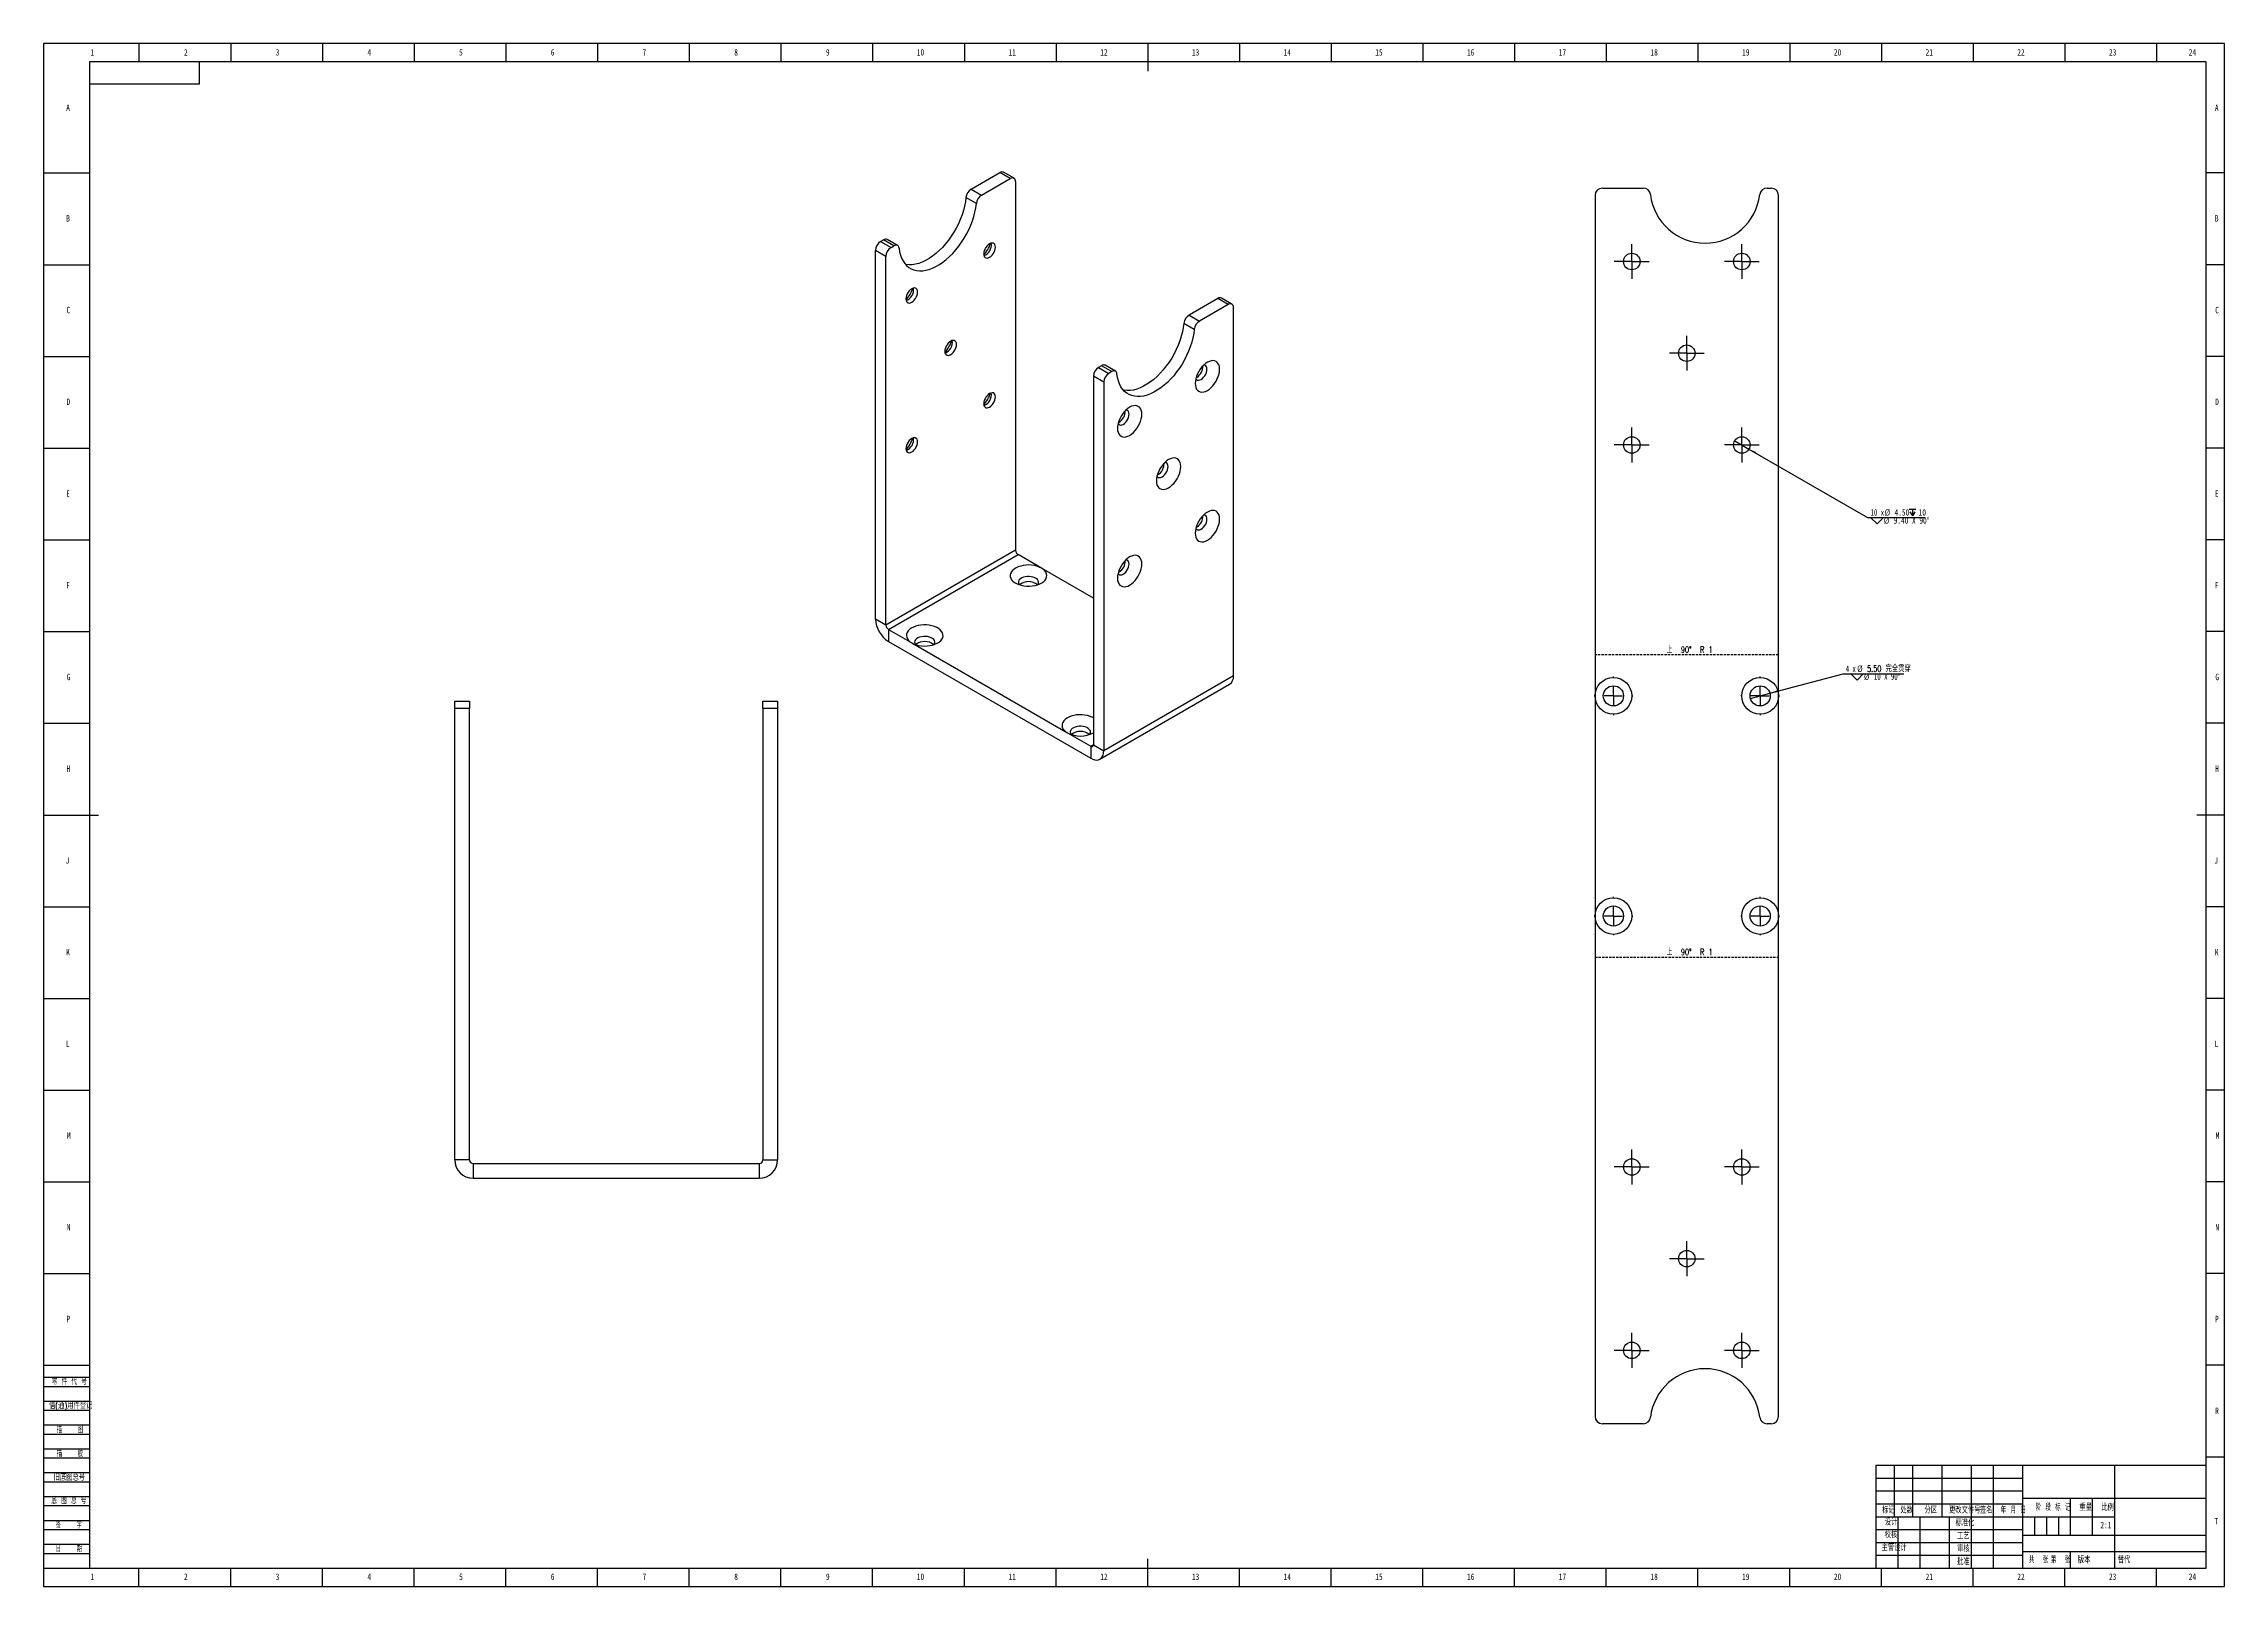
# Model space of a CAD drawing. Header units: millimetres. Extents: x 0 to 1189, y 0 to 841.
import ezdxf

# ---------------------------------------------------------------- set-up
doc = ezdxf.new("R2010")
doc.units = ezdxf.units.MM
doc.linetypes.add('HIDDEN', pattern=[1.905, 1.27, -0.635])
for name, color, linetype in [('10', 7, 'Continuous'), ('5', 7, 'Continuous'), ('9', 7, 'Continuous'), ('SLD-0', 7, 'Continuous')]:
    doc.layers.add(name, color=color, linetype=linetype)
doc.styles.add('SLDTEXTSTYLE0', font='TXT', dxfattribs={"width": 0.7, "bigfont": 'bigfont'})
doc.styles.add('SLDTEXTSTYLE1', font='TXT', dxfattribs={"width": 0.6, "bigfont": 'bigfont'})
doc.styles.add('SLDTEXTSTYLE2', font='TXT', dxfattribs={"width": 0.614286, "bigfont": 'bigfont'})
doc.styles.add('SLDTEXTSTYLE3', font='TXT', dxfattribs={"width": 0.62, "bigfont": 'bigfont'})
doc.styles.add('SLDTEXTSTYLE4', font='TXT', dxfattribs={"width": 0.566667, "bigfont": 'bigfont'})
doc.styles.add('SLDTEXTSTYLE5', font='TXT', dxfattribs={"width": 0.7})
doc.styles.add('SLDTEXTSTYLE6', font='TXT', dxfattribs={"width": 0.633333})
doc.styles.add('SLDTEXTSTYLE7', font='TXT', dxfattribs={"width": 0.65})
doc.styles.add('SLDTEXTSTYLE8', font='TXT', dxfattribs={"width": 0.609091, "bigfont": 'bigfont'})
doc.dimstyles.new('SLDDIMSTYLE0', dxfattribs={"dimtxt": 3.5, "dimasz": 4.08, "dimexe": 0, "dimexo": 0.0625, "dimgap": 0.875, "dimtad": 0, "dimtih": 1, "dimtoh": 1, "dimlfac": 0.5, "dimrnd": 1e-09, "dimzin": 4, "dimdsep": 46, "dimtxsty": 'SLDTEXTSTYLE5', "dimblk1": 'NONE', "dimsah": 1, "dimcen": 0, "dimadec": 0, "dimazin": 1, "dimtfac": 1, "dimtmove": 0, "dimatfit": 3, "dimldrblk": 'NONE', "dimfxl": 0, "dimfrac": 2, "dimtolj": 1, "dimtzin": 12, "dimarcsym": 0})

# ---------------------------------------------------------------- blocks, each defined once
blk = doc.blocks.new('SW_SYMBOL_HOLE_SINK')
at = {"layer": '10', "color": 0}
for p, q in [((0, 875), (800, 75)), ((800, 75), (1600, 875))]:
    blk.add_line(p, q, dxfattribs=at)
blk = doc.blocks.new('_D')
at = {"layer": '10'}
for p, q in [((941.2, 486.9), (981.1, 497.5)), ((981.1, 497.5), (1014.3, 497.5)), ((930.6, 484), (941.2, 486.9))]:
    blk.add_line(p, q, dxfattribs=at)
blk.add_solid([(941.2, 486.9), (945.3, 487.4), (945, 488.4)], dxfattribs=at)
at = {"layer": '10', "xscale": 0.004511737089201878, "yscale": 0.004511737089201878, "zscale": 0.004511737089201878}
blk.add_blockref('SW_SYMBOL_HOLE_SINK', (985.1, 493.7), dxfattribs=at)
at = {"layer": '10', "char_height": 3.5, "attachment_point": 1}
for s, insert, style in [('4 x', (982.6, 502), 'SLDTEXTSTYLE6'), ('%%c', (988.8, 502), 'SLDTEXTSTYLE5'), ('5.50 完全贯穿', (994.2, 502), 'SLDTEXTSTYLE0'), ('%%c', (992.5, 497.7), 'SLDTEXTSTYLE5'), ('10 X 90°', (997.9, 497.7), 'SLDTEXTSTYLE7')]:
    blk.add_mtext(s, dxfattribs=dict(at, insert=insert, style=style))
blk = doc.blocks.new('_None')
blk = doc.blocks.new('SW_SYMBOL_HOLE_DEPTH')
at = {"layer": '10', "color": 0}
for p, q in [((0, 875), (800, 875)), ((100, 555), (400, 75)), ((400, 875), (400, 75)), ((700, 555), (400, 75))]:
    blk.add_line(p, q, dxfattribs=at)
blk = doc.blocks.new('_D_1')
at = {"layer": '10'}
for p, q in [((922, 624.5), (929.8, 620)), ((929.8, 620), (994.4, 582.7)), ((994.4, 582.7), (1025.8, 582.7))]:
    blk.add_line(p, q, dxfattribs=at)
blk.add_solid([(929.8, 620), (933.1, 617.5), (933.6, 618.4)], dxfattribs=at)
at = {"layer": '10', "xscale": 0.004511737089201878, "yscale": 0.004511737089201878, "zscale": 0.004511737089201878}
for name, p in [('SW_SYMBOL_HOLE_SINK', (996, 578.8)), ('SW_SYMBOL_HOLE_DEPTH', (1017.1, 583.2))]:
    blk.add_blockref(name, p, dxfattribs=at)
at = {"layer": '10', "char_height": 3.5, "attachment_point": 1}
for s, insert, style in [('10 x', (996.1, 587.2), 'SLDTEXTSTYLE7'), ('%%c', (1003.3, 582.8), 'SLDTEXTSTYLE5'), ('%%c', (1003.8, 587.2), 'SLDTEXTSTYLE5'), ('9.40 X 90°', (1008.7, 582.8), 'SLDTEXTSTYLE5'), ('4.50', (1009.2, 587.2), 'SLDTEXTSTYLE5'), ('10', (1022.3, 587.2), 'SLDTEXTSTYLE5')]:
    blk.add_mtext(s, dxfattribs=dict(at, insert=insert, style=style))
blk = doc.blocks.new('SW_CENTERMARKSYMBOL_0')
at = {"layer": '10', "color": 0}
for p, q in [((-10, 0), (-10.5, 0)), ((0, 0), (-5, 0)), ((0, 10), (0, 10.5)), ((0, 0), (0, 5)), ((0, 0), (0, -5)), ((0, 0), (5, 0)), ((10, 0), (10.5, 0)), ((0, -10), (0, -10.5))]:
    blk.add_line(p, q, dxfattribs=at)
blk = doc.blocks.new('SW_CENTERMARKSYMBOL_1')
at = {"layer": '10', "color": 0}
for p, q in [((-10, 0), (-10.5, 0)), ((0, 0), (-5, 0)), ((0, 10), (0, 10.5)), ((0, 0), (0, 5)), ((0, 0), (0, -5)), ((0, 0), (5, 0)), ((10, 0), (10.5, 0)), ((0, -10), (0, -10.5))]:
    blk.add_line(p, q, dxfattribs=at)
blk = doc.blocks.new('SW_CENTERMARKSYMBOL_2')
at = {"layer": '10', "color": 0}
for p, q in [((-10, 0), (-10.5, 0)), ((0, 0), (-5, 0)), ((0, 10), (0, 10.5)), ((0, 0), (0, 5)), ((0, 0), (0, -5)), ((0, 0), (5, 0)), ((10, 0), (10.5, 0)), ((0, -10), (0, -10.5))]:
    blk.add_line(p, q, dxfattribs=at)
blk = doc.blocks.new('SW_CENTERMARKSYMBOL_3')
at = {"layer": '10', "color": 0}
for p, q in [((-10, 0), (-10.5, 0)), ((0, 0), (-5, 0)), ((0, 10), (0, 10.5)), ((0, 0), (0, 5)), ((0, 0), (0, -5)), ((0, 0), (5, 0)), ((10, 0), (10.5, 0)), ((0, -10), (0, -10.5))]:
    blk.add_line(p, q, dxfattribs=at)
blk = doc.blocks.new('SW_CENTERMARKSYMBOL_4')
at = {"layer": '10', "color": 0}
for p, q in [((-5, 0), (-9.5, 0)), ((0, 0), (-5, 0)), ((0, 5), (0, 9.5)), ((0, 0), (0, 5)), ((0, 0), (0, -5)), ((0, 0), (5, 0)), ((5, 0), (9.5, 0)), ((0, -5), (0, -9.5))]:
    blk.add_line(p, q, dxfattribs=at)
blk = doc.blocks.new('SW_CENTERMARKSYMBOL_5')
at = {"layer": '10', "color": 0}
for p, q in [((-5, 0), (-9.5, 0)), ((0, 0), (-5, 0)), ((0, 5), (0, 9.5)), ((0, 0), (0, 5)), ((0, 0), (0, -5)), ((0, 0), (5, 0)), ((5, 0), (9.5, 0)), ((0, -5), (0, -9.5))]:
    blk.add_line(p, q, dxfattribs=at)
blk = doc.blocks.new('SW_CENTERMARKSYMBOL_6')
at = {"layer": '10', "color": 0}
for p, q in [((-5, 0), (-9.5, 0)), ((0, 0), (-5, 0)), ((0, 5), (0, 9.5)), ((0, 0), (0, 5)), ((0, 0), (0, -5)), ((0, 0), (5, 0)), ((5, 0), (9.5, 0)), ((0, -5), (0, -9.5))]:
    blk.add_line(p, q, dxfattribs=at)
blk = doc.blocks.new('SW_CENTERMARKSYMBOL_7')
at = {"layer": '10', "color": 0}
for p, q in [((-5, 0), (-9.5, 0)), ((0, 0), (-5, 0)), ((0, 5), (0, 9.5)), ((0, 0), (0, 5)), ((0, 0), (0, -5)), ((0, 0), (5, 0)), ((5, 0), (9.5, 0)), ((0, -5), (0, -9.5))]:
    blk.add_line(p, q, dxfattribs=at)
blk = doc.blocks.new('SW_CENTERMARKSYMBOL_8')
at = {"layer": '10', "color": 0}
for p, q in [((-5, 0), (-9.5, 0)), ((0, 0), (-5, 0)), ((0, 5), (0, 9.5)), ((0, 0), (0, 5)), ((0, 0), (0, -5)), ((0, 0), (5, 0)), ((5, 0), (9.5, 0)), ((0, -5), (0, -9.5))]:
    blk.add_line(p, q, dxfattribs=at)
blk = doc.blocks.new('SW_CENTERMARKSYMBOL_9')
at = {"layer": '10', "color": 0}
for p, q in [((-5, 0), (-9.5, 0)), ((0, 0), (-5, 0)), ((0, 5), (0, 9.5)), ((0, 0), (0, 5)), ((0, 0), (0, -5)), ((0, 0), (5, 0)), ((5, 0), (9.5, 0)), ((0, -5), (0, -9.5))]:
    blk.add_line(p, q, dxfattribs=at)
blk = doc.blocks.new('SW_CENTERMARKSYMBOL_10')
at = {"layer": '10', "color": 0}
for p, q in [((-5, 0), (-9.5, 0)), ((0, 0), (-5, 0)), ((0, 5), (0, 9.5)), ((0, 0), (0, 5)), ((0, 0), (0, -5)), ((0, 0), (5, 0)), ((5, 0), (9.5, 0)), ((0, -5), (0, -9.5))]:
    blk.add_line(p, q, dxfattribs=at)
blk = doc.blocks.new('SW_CENTERMARKSYMBOL_11')
at = {"layer": '10', "color": 0}
for p, q in [((-5, 0), (-9.5, 0)), ((0, 0), (-5, 0)), ((0, 5), (0, 9.5)), ((0, 0), (0, 5)), ((0, 0), (0, -5)), ((0, 0), (5, 0)), ((5, 0), (9.5, 0)), ((0, -5), (0, -9.5))]:
    blk.add_line(p, q, dxfattribs=at)
blk = doc.blocks.new('SW_CENTERMARKSYMBOL_12')
at = {"layer": '10', "color": 0}
for p, q in [((-5, 0), (-9.5, 0)), ((0, 0), (-5, 0)), ((0, 5), (0, 9.5)), ((0, 0), (0, 5)), ((0, 0), (0, -5)), ((0, 0), (5, 0)), ((5, 0), (9.5, 0)), ((0, -5), (0, -9.5))]:
    blk.add_line(p, q, dxfattribs=at)
blk = doc.blocks.new('SW_CENTERMARKSYMBOL_13')
at = {"layer": '10', "color": 0}
for p, q in [((-5, 0), (-9.5, 0)), ((0, 0), (-5, 0)), ((0, 5), (0, 9.5)), ((0, 0), (0, 5)), ((0, 0), (0, -5)), ((0, 0), (5, 0)), ((5, 0), (9.5, 0)), ((0, -5), (0, -9.5))]:
    blk.add_line(p, q, dxfattribs=at)

msp = doc.modelspace()

# ---------------------------------------------------------------- linework, layer by layer
at = {"color": 7, "linetype": 'Continuous', "lineweight": 25}
for p, q in [((505.694, 761.585), (521.418, 770.662)), ((505.694, 761.585), (511.351, 758.319)), ((511.351, 758.319), (527.074, 767.396)), ((527.074, 767.396), (521.418, 770.662)), ((529.074, 767.594), (523.417, 770.86)), ((529.903, 765.763), (529.903, 564.894)), ((849.887, 762.226), (872.123, 762.226)), ((939.651, 762.226), (941.887, 762.226)), ((508.542, 753.816), (502.885, 757.081)), ((845.887, 758.226), (845.887, 485.43)), ((945.887, 485.43), (945.887, 758.226)), ((459.192, 724.942), (453.535, 728.208)), ((453.535, 527.339), (453.535, 728.208)), ((456.364, 733.107), (457.945, 734.02)), ((456.364, 733.107), (462.021, 729.841)), ((463.602, 730.754), (457.945, 734.02)), ((465.602, 730.952), (459.945, 734.218)), ((462.021, 729.841), (463.602, 730.754)), ((459.192, 524.073), (459.192, 724.942)), ((640.211, 702.083), (624.488, 693.006)), ((645.868, 698.818), (640.211, 702.083)), ((647.868, 699.016), (642.211, 702.281)), ((624.488, 693.006), (630.145, 689.741)), ((645.868, 698.818), (630.145, 689.741)), ((648.697, 496.315), (648.697, 697.184)), ((627.336, 685.237), (621.679, 688.503)), ((577.986, 656.364), (572.329, 659.63)), ((572.329, 659.63), (572.329, 458.761)), ((576.739, 665.441), (575.158, 664.529)), ((575.158, 664.529), (580.814, 661.263)), ((582.396, 662.176), (576.739, 665.441)), ((577.986, 656.364), (577.986, 455.495)), ((584.395, 662.374), (578.739, 665.639)), ((582.396, 662.176), (580.814, 661.263)), ((628.898, 659.216), (628.401, 658.974)), ((586.471, 634.724), (585.975, 634.482)), ((607.685, 606.143), (607.188, 605.901)), ((628.898, 577.562), (628.401, 577.32)), ((529.903, 564.894), (459.192, 524.073)), ((460.606, 521.624), (531.317, 562.444)), ((544.045, 555.096), (531.317, 562.444)), ((572.329, 538.768), (544.045, 555.096)), ((586.471, 553.07), (585.975, 552.828)), ((459.192, 524.073), (453.535, 527.339)), ((460.606, 521.624), (473.334, 514.276)), ((460.606, 521.624), (460.606, 515.091)), ((460.606, 515.091), (570.915, 451.412)), ((473.334, 514.276), (558.187, 465.292)), ((575.915, 450.916), (646.625, 491.737)), ((648.697, 496.315), (577.986, 455.495)), ((224.175, 482.466), (232.175, 482.466)), ((224.175, 478.466), (224.175, 482.466)), ((232.175, 478.466), (224.175, 478.466)), ((224.175, 232.466), (224.175, 478.466)), ((232.175, 482.466), (232.175, 478.466)), ((232.175, 232.466), (232.175, 478.466)), ((392.175, 482.466), (400.175, 482.466)), ((392.175, 478.466), (392.175, 482.466)), ((400.175, 478.466), (392.175, 478.466)), ((392.175, 478.466), (392.175, 232.466)), ((400.175, 482.466), (400.175, 478.466)), ((400.175, 478.466), (400.175, 232.466)), ((845.887, 485.43), (845.887, 365.43)), ((945.887, 365.43), (945.887, 485.43)), ((558.187, 465.292), (570.915, 457.944)), ((572.329, 458.76), (570.915, 457.944)), ((570.915, 457.944), (570.915, 451.412)), ((572.329, 458.761), (577.986, 455.495)), ((845.887, 365.43), (845.887, 92.634)), ((945.887, 92.634), (945.887, 365.43)), ((232.175, 232.466), (224.175, 232.466)), ((234.175, 230.466), (234.175, 222.466)), ((234.175, 230.466), (252.175, 230.466)), ((252.175, 230.466), (372.175, 230.466)), ((372.175, 230.466), (390.175, 230.466)), ((390.175, 230.466), (390.175, 222.466)), ((392.175, 232.466), (400.175, 232.466)), ((234.175, 222.466), (390.175, 222.466)), ((872.123, 88.634), (849.887, 88.634)), ((941.887, 88.634), (939.651, 88.634))]:
    msp.add_line(p, q, dxfattribs=at)
at = {"color": 7, "linetype": 'HIDDEN'}
for p, q in [((945.887, 507.828), (845.887, 507.828)), ((845.887, 343.032), (945.887, 343.032))]:
    msp.add_line(p, q, dxfattribs=at)
at = {"color": 7, "linetype": 'Continuous', "lineweight": 25, "flags": 128}
for points in [[(466.411, 729.494), (466.712, 727.539), (467.174, 725.717), (467.793, 724.04), (468.565, 722.522), (469.483, 721.175), (470.541, 720.009), (471.73, 719.032), (473.041, 718.254), (474.464, 717.679), (475.987, 717.312), (477.6, 717.156), (479.289, 717.212), (481.042, 717.48), (482.844, 717.957), (484.683, 718.641), (486.543, 719.525), (488.41, 720.603), (490.27, 721.866), (492.108, 723.306), (493.911, 724.909), (495.664, 726.665), (497.353, 728.559), (498.966, 730.577), (500.489, 732.703), (501.912, 734.921), (503.223, 737.213), (504.412, 739.562), (505.47, 741.95), (506.388, 744.357), (507.16, 746.766), (507.779, 749.158), (508.241, 751.514), (508.542, 753.816)], [(502.885, 757.081), (502.584, 754.78), (502.122, 752.424), (501.503, 750.032), (500.731, 747.623), (499.813, 745.215), (498.755, 742.828), (497.566, 740.479), (496.255, 738.186), (494.832, 735.969), (493.309, 733.842), (491.696, 731.825), (490.007, 729.93), (488.254, 728.175), (486.452, 726.571), (484.613, 725.132), (482.753, 723.869), (480.886, 722.791), (479.026, 721.907), (477.187, 721.223), (475.385, 720.746), (473.632, 720.478), (471.943, 720.421), (470.33, 720.577), (469.918, 720.654)], [(466.411, 729.494), (466.304, 730.012), (466.109, 730.447), (465.831, 730.785), (465.48, 731.014), (465.068, 731.127), (464.607, 731.121), (464.113, 730.995), (463.602, 730.754)], [(515.761, 731.878), (515.053, 731.377), (514.38, 730.717), (513.777, 729.931), (513.273, 729.058), (512.894, 728.142), (512.658, 727.23), (512.579, 726.366), (512.658, 725.595), (512.894, 724.954), (513.273, 724.476), (513.777, 724.185), (514.38, 724.096), (515.053, 724.212), (515.761, 724.529), (516.469, 725.03), (517.141, 725.69), (517.745, 726.476), (518.248, 727.348), (518.628, 728.264), (518.863, 729.176), (518.943, 730.04), (518.863, 730.812), (518.628, 731.452), (518.248, 731.93), (517.745, 732.221), (517.141, 732.311), (516.469, 732.194), (515.761, 731.878)], [(473.334, 707.385), (472.626, 706.884), (471.954, 706.224), (471.35, 705.438), (470.846, 704.566), (470.467, 703.65), (470.232, 702.738), (470.152, 701.874), (470.232, 701.102), (470.467, 700.462), (470.846, 699.984), (471.35, 699.693), (471.954, 699.603), (472.626, 699.72), (473.334, 700.036), (474.042, 700.537), (474.715, 701.197), (475.318, 701.983), (475.822, 702.856), (476.201, 703.772), (476.436, 704.684), (476.516, 705.548), (476.436, 706.319), (476.201, 706.96), (475.822, 707.438), (475.318, 707.729), (474.715, 707.818), (474.042, 707.702), (473.334, 707.385)], [(494.547, 678.804), (493.839, 678.304), (493.167, 677.643), (492.564, 676.857), (492.06, 675.985), (491.681, 675.069), (491.445, 674.157), (491.365, 673.293), (491.445, 672.521), (491.681, 671.881), (492.06, 671.403), (492.564, 671.112), (493.167, 671.022), (493.839, 671.139), (494.547, 671.456), (495.256, 671.956), (495.928, 672.616), (496.531, 673.402), (497.035, 674.275), (497.414, 675.191), (497.65, 676.103), (497.729, 676.967), (497.65, 677.738), (497.414, 678.379), (497.035, 678.857), (496.531, 679.148), (495.928, 679.238), (495.256, 679.121), (494.547, 678.804)], [(627.336, 685.237), (627.035, 682.936), (626.573, 680.58), (625.954, 678.188), (625.182, 675.779), (624.264, 673.371), (623.206, 670.984), (622.017, 668.635), (620.706, 666.342), (619.283, 664.125), (617.76, 661.999), (616.147, 659.981), (614.458, 658.086), (612.705, 656.331), (610.902, 654.727), (609.064, 653.288), (607.204, 652.025), (605.337, 650.947), (603.477, 650.063), (601.638, 649.379), (599.836, 648.902), (598.083, 648.634), (596.394, 648.577), (594.781, 648.733), (593.257, 649.1), (591.835, 649.675), (590.524, 650.454), (589.335, 651.43), (588.277, 652.597), (587.359, 653.944), (586.587, 655.462), (585.967, 657.139), (585.506, 658.961), (585.204, 660.915)], [(621.679, 688.503), (621.378, 686.201), (620.916, 683.845), (620.297, 681.454), (619.525, 679.045), (618.607, 676.637), (617.549, 674.249), (616.36, 671.9), (615.049, 669.608), (613.626, 667.39), (612.103, 665.264), (610.49, 663.246), (608.801, 661.352), (607.048, 659.596), (605.246, 657.993), (603.407, 656.554), (601.547, 655.29), (599.68, 654.212), (597.82, 653.328), (595.981, 652.645), (594.179, 652.167), (592.426, 651.899), (590.737, 651.843), (589.124, 651.999), (588.712, 652.076)], [(641.201, 663.462), (641.12, 664.615), (640.876, 665.646), (640.477, 666.528), (639.932, 667.241), (639.255, 667.765), (638.461, 668.09), (637.572, 668.206), (636.609, 668.11), (635.594, 667.806), (634.555, 667.3), (633.515, 666.606), (632.501, 665.739), (631.537, 664.722), (630.648, 663.579), (629.855, 662.339), (629.177, 661.032), (628.632, 659.691), (628.233, 658.347), (627.99, 657.036), (627.908, 655.788), (627.99, 654.634), (628.233, 653.604), (628.632, 652.721), (629.177, 652.009), (629.855, 651.484), (630.648, 651.16), (631.537, 651.044), (632.501, 651.139), (633.515, 651.444), (634.555, 651.949), (635.594, 652.644), (636.609, 653.511), (637.572, 654.528), (638.461, 655.671), (639.255, 656.911), (639.932, 658.218), (640.477, 659.559), (640.876, 660.902), (641.12, 662.214), (641.201, 663.462)], [(585.204, 660.915), (585.098, 661.433), (584.903, 661.869), (584.625, 662.206), (584.274, 662.436), (583.862, 662.549), (583.401, 662.543), (582.907, 662.417), (582.396, 662.176)], [(628.235, 658.354), (628.602, 657.898), (629.106, 657.607), (629.709, 657.517), (630.382, 657.634), (631.09, 657.951), (631.798, 658.451), (632.47, 659.111), (633.074, 659.898), (633.578, 660.77), (633.957, 661.686), (634.192, 662.598), (634.272, 663.462)], [(634.272, 663.462), (634.192, 664.234), (633.957, 664.874), (633.578, 665.352), (633.074, 665.643), (632.494, 665.733)], [(515.761, 650.223), (515.053, 649.723), (514.38, 649.063), (513.777, 648.277), (513.273, 647.404), (512.894, 646.488), (512.658, 645.576), (512.579, 644.712), (512.658, 643.941), (512.894, 643.3), (513.273, 642.822), (513.777, 642.531), (514.38, 642.441), (515.053, 642.558), (515.761, 642.875), (516.469, 643.375), (517.141, 644.035), (517.745, 644.822), (518.248, 645.694), (518.628, 646.61), (518.863, 647.522), (518.943, 648.386), (518.863, 649.158), (518.628, 649.798), (518.248, 650.276), (517.745, 650.567), (517.141, 650.657), (516.469, 650.54), (515.761, 650.223)], [(598.775, 638.97), (598.693, 640.123), (598.45, 641.154), (598.051, 642.036), (597.506, 642.748), (596.828, 643.273), (596.035, 643.598), (595.146, 643.714), (594.182, 643.618), (593.168, 643.314), (592.128, 642.808), (591.088, 642.113), (590.074, 641.247), (589.111, 640.229), (588.221, 639.087), (587.428, 637.847), (586.751, 636.54), (586.206, 635.198), (585.807, 633.855), (585.563, 632.543), (585.481, 631.295), (585.563, 630.142), (585.807, 629.111), (586.206, 628.229), (586.751, 627.517), (587.428, 626.992), (588.221, 626.668), (589.111, 626.552), (590.074, 626.647), (591.088, 626.951), (592.128, 627.457), (593.168, 628.152), (594.182, 629.019), (595.146, 630.036), (596.035, 631.178), (596.828, 632.418), (597.506, 633.725), (598.051, 635.067), (598.45, 636.41), (598.693, 637.722), (598.775, 638.97)], [(585.808, 633.862), (586.176, 633.406), (586.679, 633.115), (587.283, 633.025), (587.955, 633.142), (588.663, 633.458), (589.371, 633.959), (590.044, 634.619), (590.647, 635.405), (591.151, 636.278), (591.53, 637.194), (591.766, 638.106), (591.845, 638.97)], [(591.845, 638.97), (591.766, 639.741), (591.53, 640.382), (591.151, 640.86), (590.647, 641.151), (590.068, 641.241)], [(473.334, 625.731), (472.626, 625.23), (471.954, 624.57), (471.35, 623.784), (470.846, 622.912), (470.467, 621.996), (470.232, 621.084), (470.152, 620.22), (470.232, 619.448), (470.467, 618.808), (470.846, 618.33), (471.35, 618.039), (471.954, 617.949), (472.626, 618.066), (473.334, 618.382), (474.042, 618.883), (474.715, 619.543), (475.318, 620.329), (475.822, 621.202), (476.201, 622.118), (476.436, 623.03), (476.516, 623.894), (476.436, 624.665), (476.201, 625.306), (475.822, 625.784), (475.318, 626.075), (474.715, 626.164), (474.042, 626.048), (473.334, 625.731)], [(619.988, 610.389), (619.906, 611.542), (619.663, 612.573), (619.264, 613.455), (618.719, 614.168), (618.041, 614.692), (617.248, 615.017), (616.359, 615.133), (615.395, 615.037), (614.381, 614.733), (613.341, 614.227), (612.302, 613.532), (611.287, 612.666), (610.324, 611.649), (609.435, 610.506), (608.641, 609.266), (607.964, 607.959), (607.419, 606.617), (607.02, 605.274), (606.776, 603.963), (606.695, 602.715), (606.776, 601.561), (607.02, 600.531), (607.419, 599.648), (607.964, 598.936), (608.641, 598.411), (609.435, 598.087), (610.324, 597.971), (611.287, 598.066), (612.302, 598.37), (613.341, 598.876), (614.381, 599.571), (615.395, 600.438), (616.359, 601.455), (617.248, 602.597), (618.041, 603.838), (618.719, 605.144), (619.264, 606.486), (619.663, 607.829), (619.906, 609.141), (619.988, 610.389)], [(607.022, 605.281), (607.389, 604.825), (607.893, 604.534), (608.496, 604.444), (609.169, 604.561), (609.877, 604.877), (610.585, 605.378), (611.257, 606.038), (611.861, 606.824), (612.364, 607.697), (612.743, 608.613), (612.979, 609.525), (613.059, 610.389)], [(613.059, 610.389), (612.979, 611.16), (612.743, 611.801), (612.364, 612.279), (611.861, 612.57), (611.281, 612.66)], [(641.201, 581.808), (641.12, 582.961), (640.876, 583.992), (640.477, 584.874), (639.932, 585.587), (639.255, 586.111), (638.461, 586.436), (637.572, 586.552), (636.609, 586.456), (635.594, 586.152), (634.555, 585.646), (633.515, 584.951), (632.501, 584.085), (631.537, 583.068), (630.648, 581.925), (629.855, 580.685), (629.177, 579.378), (628.632, 578.036), (628.233, 576.693), (627.99, 575.382), (627.908, 574.134), (627.99, 572.98), (628.233, 571.95), (628.632, 571.067), (629.177, 570.355), (629.855, 569.83), (630.648, 569.506), (631.537, 569.39), (632.501, 569.485), (633.515, 569.79), (634.555, 570.295), (635.594, 570.99), (636.609, 571.857), (637.572, 572.874), (638.461, 574.017), (639.255, 575.257), (639.932, 576.564), (640.477, 577.905), (640.876, 579.248), (641.12, 580.56), (641.201, 581.808)], [(634.272, 581.808), (634.192, 582.579), (633.957, 583.22), (633.578, 583.698), (633.074, 583.989), (632.494, 584.079)], [(628.235, 576.7), (628.602, 576.244), (629.106, 575.953), (629.709, 575.863), (630.382, 575.98), (631.09, 576.297), (631.798, 576.797), (632.47, 577.457), (633.074, 578.243), (633.578, 579.116), (633.957, 580.032), (634.192, 580.944), (634.272, 581.808)], [(598.775, 557.316), (598.693, 558.469), (598.45, 559.5), (598.051, 560.382), (597.506, 561.094), (596.828, 561.619), (596.035, 561.944), (595.146, 562.059), (594.182, 561.964), (593.168, 561.66), (592.128, 561.154), (591.088, 560.459), (590.074, 559.593), (589.111, 558.575), (588.221, 557.433), (587.428, 556.193), (586.751, 554.886), (586.206, 553.544), (585.807, 552.201), (585.563, 550.889), (585.481, 549.641), (585.563, 548.488), (585.807, 547.457), (586.206, 546.575), (586.751, 545.863), (587.428, 545.338), (588.221, 545.014), (589.111, 544.898), (590.074, 544.993), (591.088, 545.297), (592.128, 545.803), (593.168, 546.498), (594.182, 547.364), (595.146, 548.382), (596.035, 549.524), (596.828, 550.764), (597.506, 552.071), (598.051, 553.413), (598.45, 554.756), (598.693, 556.068), (598.775, 557.316)], [(591.845, 557.316), (591.766, 558.087), (591.53, 558.728), (591.151, 559.206), (590.647, 559.497), (590.068, 559.587)], [(544.045, 555.096), (542.883, 555.672), (541.582, 556.138), (540.173, 556.484), (538.689, 556.702), (537.165, 556.786), (535.637, 556.735), (534.14, 556.551), (532.709, 556.236), (531.378, 555.799), (530.179, 555.25), (529.139, 554.601), (528.282, 553.869), (527.629, 553.069), (527.195, 552.222), (526.99, 551.346), (527.02, 550.462), (527.282, 549.592), (527.772, 548.754), (528.478, 547.97), (529.382, 547.257), (530.465, 546.632), (531.7, 546.11), (533.059, 545.702), (534.509, 545.42), (536.018, 545.268), (537.548, 545.251), (539.065, 545.369), (540.534, 545.62), (541.918, 545.997), (543.187, 546.491), (544.311, 547.092), (545.262, 547.784), (546.019, 548.552), (546.564, 549.378), (546.884, 550.243), (546.972, 551.125), (546.826, 552.005), (546.448, 552.861), (545.849, 553.675), (545.041, 554.426), (544.045, 555.096)], [(541.971, 546.014), (542.178, 546.313), (542.43, 546.939), (542.458, 547.581), (542.262, 548.213), (541.849, 548.81), (541.236, 549.346), (540.45, 549.801), (539.52, 550.154), (538.487, 550.393), (537.391, 550.506), (536.279, 550.49), (535.195, 550.344), (534.184, 550.076), (533.287, 549.696), (532.541, 549.219), (531.976, 548.666), (531.616, 548.058), (531.476, 547.42), (531.56, 546.78), (531.866, 546.162), (531.976, 546.014)], [(585.808, 552.208), (586.176, 551.752), (586.679, 551.461), (587.283, 551.371), (587.955, 551.488), (588.663, 551.804), (589.371, 552.305), (590.044, 552.965), (590.647, 553.751), (591.151, 554.624), (591.53, 555.539), (591.766, 556.452), (591.845, 557.316)], [(473.334, 514.276), (474.497, 513.701), (475.797, 513.235), (477.206, 512.889), (478.69, 512.671), (480.214, 512.586), (481.742, 512.637), (483.239, 512.822), (484.67, 513.137), (486.001, 513.574), (487.2, 514.123), (488.241, 514.771), (489.097, 515.504), (489.75, 516.303), (490.184, 517.151), (490.389, 518.027), (490.359, 518.91), (490.097, 519.781), (489.607, 520.618), (488.902, 521.403), (487.997, 522.116), (486.914, 522.741), (485.679, 523.263), (484.32, 523.67), (482.87, 523.953), (481.362, 524.105), (479.831, 524.121), (478.314, 524.003), (476.845, 523.753), (475.461, 523.376), (474.192, 522.881), (473.069, 522.281), (472.117, 521.588), (471.36, 520.82), (470.815, 519.994), (470.495, 519.13), (470.407, 518.248), (470.554, 517.368), (470.931, 516.511), (471.53, 515.698), (472.338, 514.947), (473.334, 514.276)], [(485.403, 513.358), (485.61, 513.657), (485.861, 514.283), (485.889, 514.925), (485.693, 515.557), (485.28, 516.154), (484.668, 516.69), (483.881, 517.144), (482.952, 517.498), (481.918, 517.736), (480.823, 517.85), (479.71, 517.833), (478.626, 517.688), (477.615, 517.42), (476.718, 517.04), (475.972, 516.563), (475.408, 516.009), (475.048, 515.401), (474.907, 514.764), (474.992, 514.124), (475.298, 513.506), (475.408, 513.358)], [(572.329, 473.456), (571.767, 473.756), (570.532, 474.278), (569.173, 474.686), (567.723, 474.968), (566.214, 475.12), (564.684, 475.137), (563.167, 475.019), (561.698, 474.768), (560.314, 474.391), (559.045, 473.897), (557.921, 473.296), (556.97, 472.604), (556.213, 471.836), (555.668, 471.01), (555.348, 470.145), (555.26, 469.263), (555.406, 468.383), (555.784, 467.527), (556.383, 466.713), (557.191, 465.963), (558.187, 465.292), (558.187, 465.292)], [(570.256, 464.373), (570.463, 464.672), (570.714, 465.298), (570.742, 465.94), (570.546, 466.573), (570.133, 467.169), (569.521, 467.706), (568.734, 468.16), (567.805, 468.513), (566.771, 468.752), (565.676, 468.865), (564.563, 468.849), (563.479, 468.704), (562.468, 468.435), (561.571, 468.055), (560.825, 467.578), (560.26, 467.025), (559.9, 466.417), (559.76, 465.78), (559.844, 465.139), (560.151, 464.521), (560.261, 464.373)], [(570.915, 451.412), (572.021, 450.874), (573.1, 450.55), (574.125, 450.448), (575.071, 450.572), (575.915, 450.917), (576.636, 451.475), (577.215, 452.233), (577.64, 453.171), (577.899, 454.268), (577.986, 455.495)]]:
    msp.add_lwpolyline(points, dxfattribs=at)
at = {"color": 7, "linetype": 'Continuous', "lineweight": 25}
for centre, radius in [((865.887, 722.226), 4.5), ((925.887, 722.226), 4.5), ((895.887, 672.226), 4.5), ((865.887, 622.226), 4.5), ((925.887, 622.226), 4.5), ((855.887, 485.43), 10), ((855.887, 485.43), 5.5), ((935.887, 485.43), 10), ((935.887, 485.43), 5.5), ((855.887, 365.43), 10), ((855.887, 365.43), 5.5), ((935.887, 365.43), 10), ((935.887, 365.43), 5.5), ((865.887, 228.634), 4.5), ((925.887, 228.634), 4.5), ((895.887, 178.634), 4.5), ((865.887, 128.634), 4.5), ((925.887, 128.634), 4.5)]:
    msp.add_circle(centre, radius, dxfattribs=at)
for centre, radius, start, end in [((509.075, 756.349), 6.233, 122.847688, 173.248305), ((522.589, 769.026), 2.012, 65.692881, 125.617577), ((528.178, 766.042), 1.747, 350.785963, 129.203285), ((849.887, 758.226), 4, 90, 180), ((872.123, 758.226), 4, 6.756327, 90), ((939.651, 758.226), 4, 90, 173.243673), ((941.887, 758.226), 4, 0, 90), ((514.732, 753.083), 6.233, 122.847688, 173.248305), ((905.887, 762.226), 30, 186.756327, 353.243673), ((459.676, 727.928), 6.147, 122.605478, 177.394522), ((459.109, 732.462), 1.944, 64.540925, 126.769534), ((465.333, 724.663), 6.147, 122.605478, 177.394522), ((501.225, 736.595), 15.685, 316.584307, 343.42107), ((510.562, 731.204), 6.155, 290.320528, 9.684848), ((458.798, 712.102), 15.685, 316.584307, 343.42107), ((468.136, 706.712), 6.155, 290.320528, 9.684848), ((641.383, 700.448), 2.012, 65.692881, 125.617577), ((627.869, 687.77), 6.233, 122.847688, 173.248305), ((633.526, 684.505), 6.233, 122.847688, 173.248305), ((646.972, 697.464), 1.747, 350.785963, 129.203285), ((480.011, 683.521), 15.685, 316.584307, 343.42107), ((489.349, 678.131), 6.155, 290.320528, 9.684848), ((578.47, 659.35), 6.147, 122.605478, 177.394522), ((577.903, 663.884), 1.944, 64.540925, 126.769534), ((584.127, 656.085), 6.147, 122.605478, 177.394522), ((625.368, 664.892), 6.684, 301.875846, 3.320804), ((501.225, 654.941), 15.685, 316.584307, 343.42107), ((510.562, 649.55), 6.155, 290.320528, 9.684848), ((582.942, 640.399), 6.684, 301.875846, 3.320804), ((458.798, 630.448), 15.685, 316.584307, 343.42107), ((468.136, 625.058), 6.155, 290.320528, 9.684848), ((604.155, 611.819), 6.684, 301.875846, 3.320804), ((625.368, 583.238), 6.684, 301.875846, 3.320804), ((532.973, 565.033), 3.074, 182.605478, 237.394522), ((582.942, 558.745), 6.684, 301.875846, 3.320804), ((536.974, 540.22), 7.527, 49.790176, 130.209824), ((468.778, 527.974), 15.256, 182.386856, 237.613144), ((462.263, 524.213), 3.074, 182.605478, 237.394522), ((480.405, 507.564), 7.527, 49.790176, 130.209824), ((643.82, 495.764), 4.908, 304.861246, 6.450934), ((565.258, 478.783), 15.232, 242.341066, 297.664309), ((565.258, 458.58), 7.527, 49.790176, 130.209824), ((571.467, 458.621), 0.873, 230.796715, 9.214037), ((234.175, 232.466), 10, 180, 270), ((234.175, 232.466), 2, 180, 270), ((390.175, 232.466), 10, 270, 0), ((390.175, 232.466), 2, 270, 0), ((905.887, 88.634), 30, 6.756327, 173.243673), ((849.887, 92.634), 4, 180, 270), ((872.123, 92.634), 4, 270, 353.243673), ((939.651, 92.634), 4, 186.756327, 270), ((941.887, 92.634), 4, 270, 0)]:
    msp.add_arc(centre, radius, start, end, dxfattribs=at)
at = {"layer": '5', "color": 7}
for p, q in [((1189, 841), (0, 841)), ((0, 841), (0, 0)), ((1189, 0), (1189, 841)), ((0, 114), (25, 114)), ((0, 109), (25, 109)), ((0, 101), (25, 101)), ((0, 96), (25, 96)), ((0, 88), (25, 88)), ((0, 83), (25, 83)), ((0, 75), (25, 75)), ((0, 70), (25, 70)), ((0, 62), (25, 62)), ((0, 57), (25, 57)), ((0, 49), (25, 49)), ((999, 59), (1079, 59)), ((999, 52), (1079, 52)), ((0, 44), (25, 44)), ((0, 36), (25, 36)), ((1085.5, 38), (1085.5, 28)), ((1092, 38), (1092, 28)), ((1098.5, 38), (1098.5, 28)), ((0, 31), (25, 31)), ((0, 23), (25, 23)), ((0, 18), (25, 18)), ((0, 0), (1189, 0))]:
    msp.add_line(p, q, dxfattribs=at)
at = {"layer": '5'}
for p, q in [((52, 841), (52, 831.05)), ((102, 841), (102, 831.05)), ((152, 841), (152, 831.05)), ((202, 841), (202, 831.05)), ((252, 841), (252, 831.05)), ((302, 841), (302, 831.05)), ((352, 841), (352, 831.05)), ((402, 841), (402, 831.05)), ((452, 841), (452, 831.05)), ((502, 841), (502, 831.05)), ((552, 841), (552, 831.05)), ((652, 841), (652, 831.05)), ((702, 841), (702, 831.05)), ((752, 841), (752, 831.05)), ((802, 841), (802, 831.05)), ((852, 841), (852, 831.05)), ((902, 841), (902, 831.05)), ((952, 841), (952, 831.05)), ((1002, 841), (1002, 831.05)), ((1052, 841), (1052, 831.05)), ((1102, 841), (1102, 831.05)), ((1152, 841), (1152, 831.05)), ((0, 770.5), (25, 770.5)), ((1189, 770.5), (1179, 770.5)), ((0, 720.5), (25, 720.5)), ((1189, 720.5), (1179, 720.5)), ((0, 670.5), (25, 670.5)), ((1189, 670.5), (1179, 670.5)), ((0, 620.5), (25, 620.5)), ((1189, 620.5), (1179, 620.5)), ((0, 570.5), (25, 570.5)), ((1189, 570.5), (1179, 570.5)), ((0, 520.5), (25, 520.5)), ((1189, 520.5), (1179, 520.5)), ((0, 470.5), (25, 470.5)), ((1189, 470.5), (1179, 470.5)), ((0, 370.5), (25, 370.5)), ((1189, 370.5), (1179, 370.5)), ((0, 320.5), (25, 320.5)), ((1189, 320.5), (1179, 320.5)), ((0, 270.5), (25, 270.5)), ((1189, 270.5), (1179, 270.5)), ((0, 220.5), (25, 220.5)), ((1189, 220.5), (1179, 220.5)), ((0, 170.5), (25, 170.5)), ((1189, 170.5), (1179, 170.5)), ((0, 120.5), (25, 120.5)), ((1189, 120.5), (1179, 120.5)), ((1189, 70.5), (1179, 70.5)), ((52, 0), (52, 10)), ((102, 0), (102, 10)), ((152, 0), (152, 10)), ((202, 0), (202, 10)), ((252, 0), (252, 10)), ((302, 0), (302, 10)), ((352, 0), (352, 10)), ((402, 0), (402, 10)), ((452, 0), (452, 10)), ((502, 0), (502, 10)), ((552, 0), (552, 10)), ((652, 0), (652, 10)), ((702, 0), (702, 10)), ((752, 0), (752, 10)), ((802, 0), (802, 10)), ((852, 0), (852, 10)), ((902, 0), (902, 10)), ((952, 0), (952, 10)), ((1002, 0), (1002, 10)), ((1052, 0), (1052, 10)), ((1102, 0), (1102, 10)), ((1152, 0), (1152, 10))]:
    msp.add_line(p, q, dxfattribs=at)
at = {"layer": '5', "lineweight": 25}
for p, q in [((602, 841), (602, 826)), ((0, 420.5), (30, 420.5)), ((1189, 420.5), (1174, 420.5)), ((602, 0), (602, 15)), ((1105, 18.982), (1105, 10))]:
    msp.add_line(p, q, dxfattribs=at)
at = {"layer": '5', "color": 7, "lineweight": 25}
for p, q in [((1179, 831.05), (25, 831.05)), ((25, 831.05), (25, 10)), ((85, 819), (85, 831)), ((1179, 10), (1179, 831.05)), ((25, 819), (85, 819)), ((999, 66), (1179, 66)), ((999, 66), (999, 10)), ((1009, 66), (1009, 38)), ((1019, 66), (1019, 38)), ((1035, 66), (1035, 38)), ((1051, 66), (1051, 10)), ((1063, 66), (1063, 10)), ((1079, 66), (1079, 10)), ((1129, 66), (1129, 38)), ((1079, 48), (1179, 48)), ((1105, 48), (1105, 28)), ((1117, 48), (1117, 28)), ((999, 45), (1079, 45)), ((999, 38), (1129, 38)), ((1011, 38), (1011, 10)), ((1023, 38), (1023, 10)), ((1039, 38), (1039, 10)), ((1129, 38), (1129, 10)), ((999, 31), (1079, 31)), ((999, 24), (1079, 24)), ((1079, 28), (1179, 28)), ((999, 17), (1079, 17)), ((1079.006, 18.982), (1179, 18.982)), ((0, 10), (1179, 10))]:
    msp.add_line(p, q, dxfattribs=at)

# ---------------------------------------------------------------- block references
at = {"layer": '10'}
for name, p in [('SW_CENTERMARKSYMBOL_6', (865.887, 722.226)), ('SW_CENTERMARKSYMBOL_8', (925.887, 722.226)), ('SW_CENTERMARKSYMBOL_4', (895.887, 672.226)), ('SW_CENTERMARKSYMBOL_7', (865.887, 622.226)), ('SW_CENTERMARKSYMBOL_5', (925.887, 622.226)), ('SW_CENTERMARKSYMBOL_0', (855.887, 485.43)), ('SW_CENTERMARKSYMBOL_1', (935.887, 485.43)), ('SW_CENTERMARKSYMBOL_3', (855.887, 365.43)), ('SW_CENTERMARKSYMBOL_2', (935.887, 365.43)), ('SW_CENTERMARKSYMBOL_12', (865.887, 228.634)), ('SW_CENTERMARKSYMBOL_10', (925.887, 228.634)), ('SW_CENTERMARKSYMBOL_9', (895.887, 178.634)), ('SW_CENTERMARKSYMBOL_11', (865.887, 128.634)), ('SW_CENTERMARKSYMBOL_13', (925.887, 128.634))]:
    msp.add_blockref(name, p, dxfattribs=at)

# ---------------------------------------------------------------- texts
at = {"color": 7, "linetype": 'Continuous', "lineweight": 0, "char_height": 3.5, "attachment_point": 2, "style": 'SLDTEXTSTYLE8'}
for insert in [(897.528, 512.397), (897.528, 347.524)]:
    msp.add_mtext('上  90°  R 1', dxfattribs=dict(at, insert=insert))
at = {"layer": '10', "char_height": 3.5, "attachment_point": 2}
for s, insert, style in [('1', (26.544, 838.002), 'SLDTEXTSTYLE5'), ('2', (77.544, 838.002), 'SLDTEXTSTYLE5'), ('3', (127.544, 838.002), 'SLDTEXTSTYLE5'), ('4', (177.544, 838.002), 'SLDTEXTSTYLE5'), ('5', (227.544, 838.002), 'SLDTEXTSTYLE5'), ('6', (277.547, 838.002), 'SLDTEXTSTYLE5'), ('7', (327.547, 838.002), 'SLDTEXTSTYLE5'), ('8', (377.547, 838.002), 'SLDTEXTSTYLE5'), ('9', (427.547, 838.002), 'SLDTEXTSTYLE5'), ('10', (478.089, 838.002), 'SLDTEXTSTYLE5'), ('11', (528.089, 838.002), 'SLDTEXTSTYLE5'), ('12', (578.089, 838.002), 'SLDTEXTSTYLE5'), ('13', (628.089, 838.002), 'SLDTEXTSTYLE5'), ('14', (678.089, 838.002), 'SLDTEXTSTYLE5'), ('15', (728.089, 838.002), 'SLDTEXTSTYLE5'), ('16', (778.091, 838.002), 'SLDTEXTSTYLE5'), ('17', (828.091, 838.002), 'SLDTEXTSTYLE5'), ('18', (878.091, 838.002), 'SLDTEXTSTYLE5'), ('19', (928.091, 838.002), 'SLDTEXTSTYLE5'), ('20', (978.089, 838.002), 'SLDTEXTSTYLE5'), ('21', (1028.089, 838.002), 'SLDTEXTSTYLE5'), ('22', (1078.089, 838.002), 'SLDTEXTSTYLE5'), ('23', (1128.089, 838.002), 'SLDTEXTSTYLE5'), ('24', (1171.589, 838.002), 'SLDTEXTSTYLE5'), ('A', (13.32, 807.752), 'SLDTEXTSTYLE5'), ('A', (1184.82, 807.752), 'SLDTEXTSTYLE5'), ('B', (13.32, 747.502), 'SLDTEXTSTYLE5'), ('B', (1184.82, 747.502), 'SLDTEXTSTYLE5'), ('C', (13.482, 697.502), 'SLDTEXTSTYLE5'), ('C', (1184.982, 697.502), 'SLDTEXTSTYLE5'), ('D', (13.484, 647.502), 'SLDTEXTSTYLE5'), ('D', (1184.984, 647.502), 'SLDTEXTSTYLE5'), ('E', (13.318, 597.502), 'SLDTEXTSTYLE5'), ('E', (1184.818, 597.502), 'SLDTEXTSTYLE5'), ('F', (13.279, 547.502), 'SLDTEXTSTYLE5'), ('F', (1184.779, 547.502), 'SLDTEXTSTYLE5'), ('G', (13.594, 497.502), 'SLDTEXTSTYLE5'), ('G', (1185.094, 497.502), 'SLDTEXTSTYLE5'), ('H', (13.484, 447.502), 'SLDTEXTSTYLE5'), ('H', (1184.984, 447.502), 'SLDTEXTSTYLE5'), ('J', (13.015, 397.502), 'SLDTEXTSTYLE5'), ('J', (1184.515, 397.502), 'SLDTEXTSTYLE5'), ('K', (13.32, 347.502), 'SLDTEXTSTYLE5'), ('K', (1184.82, 347.502), 'SLDTEXTSTYLE5'), ('L', (13.181, 297.502), 'SLDTEXTSTYLE5'), ('L', (1184.681, 297.502), 'SLDTEXTSTYLE5'), ('M', (13.707, 247.502), 'SLDTEXTSTYLE5'), ('M', (1185.207, 247.502), 'SLDTEXTSTYLE5'), ('N', (13.603, 197.502), 'SLDTEXTSTYLE5'), ('N', (1185.103, 197.502), 'SLDTEXTSTYLE5'), ('P', (13.444, 147.502), 'SLDTEXTSTYLE5'), ('P', (1184.944, 147.502), 'SLDTEXTSTYLE5'), ('R', (1184.984, 97.502), 'SLDTEXTSTYLE5'), ('T', (1184.656, 37.252), 'SLDTEXTSTYLE5'), ('校核', (1007.176, 29.857), 'SLDTEXTSTYLE0'), ('主管设计', (1008.926, 22.83), 'SLDTEXTSTYLE0'), ('1', (26.544, 7.002), 'SLDTEXTSTYLE5'), ('2', (77.544, 7.002), 'SLDTEXTSTYLE5'), ('3', (127.544, 7.002), 'SLDTEXTSTYLE5'), ('4', (177.544, 7.002), 'SLDTEXTSTYLE5'), ('5', (227.544, 7.002), 'SLDTEXTSTYLE5'), ('6', (277.547, 7.002), 'SLDTEXTSTYLE5'), ('7', (327.547, 7.002), 'SLDTEXTSTYLE5'), ('8', (377.547, 7.002), 'SLDTEXTSTYLE5'), ('9', (427.547, 7.002), 'SLDTEXTSTYLE5'), ('10', (478.089, 7.002), 'SLDTEXTSTYLE5'), ('11', (528.089, 7.002), 'SLDTEXTSTYLE5'), ('12', (578.089, 7.002), 'SLDTEXTSTYLE5'), ('13', (628.089, 7.002), 'SLDTEXTSTYLE5'), ('14', (678.089, 7.002), 'SLDTEXTSTYLE5'), ('15', (728.089, 7.002), 'SLDTEXTSTYLE5'), ('16', (778.091, 7.002), 'SLDTEXTSTYLE5'), ('17', (828.091, 7.002), 'SLDTEXTSTYLE5'), ('18', (878.091, 7.002), 'SLDTEXTSTYLE5'), ('19', (928.091, 7.002), 'SLDTEXTSTYLE5'), ('20', (978.089, 7.002), 'SLDTEXTSTYLE5'), ('21', (1028.089, 7.002), 'SLDTEXTSTYLE5'), ('22', (1078.089, 7.002), 'SLDTEXTSTYLE5'), ('23', (1128.089, 7.002), 'SLDTEXTSTYLE5'), ('24', (1171.589, 7.002), 'SLDTEXTSTYLE5')]:
    msp.add_mtext(s, dxfattribs=dict(at, insert=insert, style=style))
at = {"layer": '10', "color": 7, "insert": (1112.526, 16.188), "char_height": 3.5, "attachment_point": 2, "style": 'SLDTEXTSTYLE0'}
msp.add_mtext('版本', dxfattribs=at)
at = {"layer": '9', "color": 7, "char_height": 3.5}
for s, insert, attachment_point, style in [('零 件 代 号', (4.482, 113.36), 1, 'SLDTEXTSTYLE2'), ('借(通)用件登记', (2.933, 100.276), 1, 'SLDTEXTSTYLE0'), ('描    图', (14.352, 87.176), 2, 'SLDTEXTSTYLE4'), ('描    校', (14.319, 74.137), 2, 'SLDTEXTSTYLE4'), ('旧底图总号', (5.459, 61.201), 1, 'SLDTEXTSTYLE0'), ('底 图 总 号', (4.212, 48.433), 1, 'SLDTEXTSTYLE2'), ('标记', (1005.821, 43.306), 2, 'SLDTEXTSTYLE0'), ('设计', (1007.228, 36.767), 2, 'SLDTEXTSTYLE0'), ('处数', (1015.759, 43.306), 2, 'SLDTEXTSTYLE0'), ('分区', (1028.916, 43.306), 2, 'SLDTEXTSTYLE0'), ('更改文件号', (1047.473, 43.306), 2, 'SLDTEXTSTYLE0'), ('标准化', (1047.567, 36.358), 2, 'SLDTEXTSTYLE0'), ('签名', (1059.145, 43.306), 2, 'SLDTEXTSTYLE0'), ('年 月 日', (1073.909, 43.306), 2, 'SLDTEXTSTYLE3'), ('阶 段 标 记', (1095.536, 44.81), 2, 'SLDTEXTSTYLE2'), ('重量', (1113.402, 44.81), 2, 'SLDTEXTSTYLE0'), ('比例', (1125.295, 44.81), 2, 'SLDTEXTSTYLE0'), ('签    字', (13.706, 35.193), 2, 'SLDTEXTSTYLE4'), ('工艺', (1046.681, 29.23), 2, 'SLDTEXTSTYLE0'), ('日    期', (13.783, 22.233), 2, 'SLDTEXTSTYLE4'), ('批准', (1046.662, 15.216), 2, 'SLDTEXTSTYLE0'), ('审核', (1046.68, 22.249), 2, 'SLDTEXTSTYLE0'), ('共  张', (1087.69, 16.188), 2, 'SLDTEXTSTYLE1'), ('第  张', (1099.675, 16.188), 2, 'SLDTEXTSTYLE1')]:
    msp.add_mtext(s, dxfattribs=dict(at, insert=insert, attachment_point=attachment_point, style=style))
at = {"layer": 'SLD-0', "char_height": 3.5}
for s, insert, attachment_point, style in [('2:1', (1124.437, 35.158), 2, 'SLDTEXTSTYLE5'), ('替代', (1130.851, 16.188), 1, 'SLDTEXTSTYLE0')]:
    msp.add_mtext(s, dxfattribs=dict(at, insert=insert, attachment_point=attachment_point, style=style))

# ---------------------------------------------------------------- dimensions: what is measured, and where the dimension line sits
at = {"layer": '10'}
for p1, p2, text, picture, middle in [((921.99, 624.477), (929.784, 619.976), '10 x <> {\\fGDT;x} 10\\P{\\fGDT;w}%%c 9.40 X 90°\\P', '_D_1', (1010.882, 582.664)), ((930.575, 484.007), (941.2, 486.853), '4 x <> 完全贯穿\\P{\\fGDT;w}%%c 10 X 90°\\P', '_D', (998.493, 497.506))]:
    dim = msp.add_diameter_dim_2p(p1=p1, p2=p2, text=text, dimstyle='SLDDIMSTYLE0', dxfattribs=at)
    dim.commit()
    dim.dimension.update_dxf_attribs({"geometry": picture, "text_midpoint": middle, "dimtype": 163})

doc.saveas('drawing.dxf')
